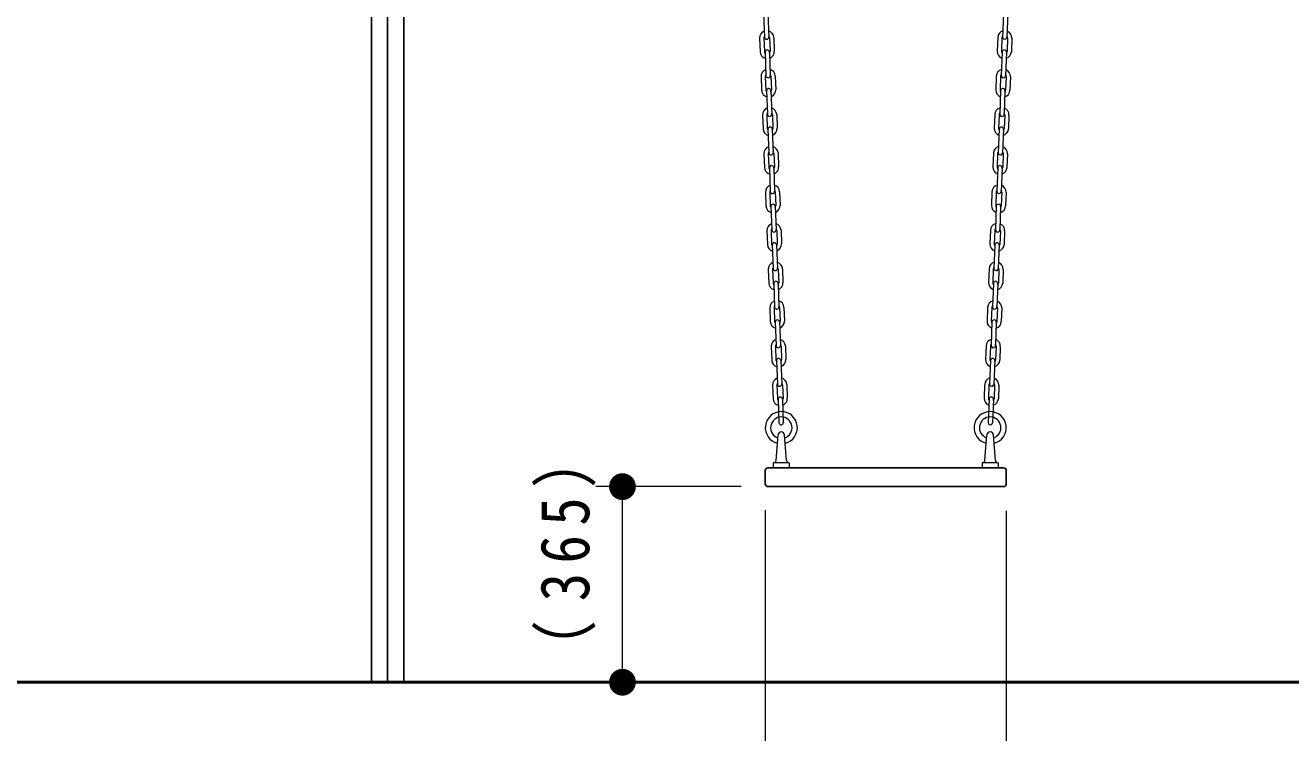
# Model space of a CAD drawing. Units: millimetres on the paper. Extents: x -385 to 0, y -5 to 267.
# Drawn here: x -316.16 to -268.91, y 44.85 to 71.25 of the extents above; entities that cross this region are included whole.
import ezdxf

# ---------------------------------------------------------------- set-up
doc = ezdxf.new("R2010")
doc.units = ezdxf.units.MM
doc.layers.add('LY_1', color=7, linetype='Continuous', lineweight=13)
doc.styles.add('ＭＳ ゴシック', font='')
doc.styles.get('ＭＳ ゴシック').set_extended_font_data('MS Gothic')

# ---------------------------------------------------------------- blocks, each defined once
blk = doc.blocks.new('filled_dot')
at = {"color": 0, "linetype": 'Continuous', "lineweight": -2, "const_width": 1.25}
blk.add_lwpolyline([(-0.625, 0, 1), (0.625, 0, 1)], format="xyb", close=True, dxfattribs=at)

msp = doc.modelspace()

# ---------------------------------------------------------------- linework, layer by layer
at = {"layer": 'LY_1', "lineweight": 25}
for p, q in [((-302.63, 98.935), (-302.63, 46.736)), ((-303.235, 46.736), (-303.235, 94.424)), ((-302.025, 46.736), (-302.025, 94.424)), ((-288.529, 54.636), (-288.529, 54.136)), ((-288.429, 54.736), (-279.731, 54.736)), ((-279.629, 54.736), (-279.731, 54.736)), ((-279.531, 54.636), (-279.531, 54.136)), ((-288.429, 54.036), (-279.631, 54.036))]:
    msp.add_line(p, q, dxfattribs=at)
at = {"layer": 'LY_1'}
for p, q in [((-288.589, 71.688), (-288.556, 70.809)), ((-288.429, 71.694), (-288.396, 70.815)), ((-279.631, 71.694), (-279.664, 70.815)), ((-279.471, 71.688), (-279.504, 70.809)), ((-288.74, 70.777), (-288.721, 70.267)), ((-288.58, 70.783), (-288.561, 70.273)), ((-288.37, 70.791), (-288.351, 70.281)), ((-288.21, 70.797), (-288.191, 70.287)), ((-279.85, 70.797), (-279.869, 70.287)), ((-279.69, 70.791), (-279.709, 70.281)), ((-279.48, 70.783), (-279.499, 70.273)), ((-279.32, 70.777), (-279.34, 70.267)), ((-288.535, 70.249), (-288.502, 69.37)), ((-288.375, 70.255), (-288.342, 69.376)), ((-279.685, 70.255), (-279.718, 69.376)), ((-279.525, 70.249), (-279.558, 69.37)), ((-288.686, 69.338), (-288.667, 68.828)), ((-288.526, 69.344), (-288.507, 68.834)), ((-288.316, 69.352), (-288.297, 68.842)), ((-288.156, 69.358), (-288.137, 68.848)), ((-279.904, 69.358), (-279.923, 68.848)), ((-279.744, 69.352), (-279.763, 68.842)), ((-279.534, 69.344), (-279.553, 68.834)), ((-279.374, 69.338), (-279.394, 68.828)), ((-288.481, 68.81), (-288.448, 67.931)), ((-288.321, 68.816), (-288.288, 67.937)), ((-279.739, 68.816), (-279.772, 67.937)), ((-279.579, 68.81), (-279.612, 67.931)), ((-288.632, 67.899), (-288.613, 67.389)), ((-288.472, 67.905), (-288.453, 67.395)), ((-288.262, 67.913), (-288.243, 67.403)), ((-288.102, 67.919), (-288.083, 67.409)), ((-279.958, 67.919), (-279.977, 67.409)), ((-279.798, 67.913), (-279.817, 67.403)), ((-279.588, 67.905), (-279.607, 67.395)), ((-279.428, 67.899), (-279.448, 67.389)), ((-288.427, 67.371), (-288.394, 66.492)), ((-288.267, 67.377), (-288.234, 66.498)), ((-279.793, 67.377), (-279.826, 66.498)), ((-279.633, 67.371), (-279.666, 66.492)), ((-288.578, 66.46), (-288.559, 65.95)), ((-288.418, 66.466), (-288.399, 65.956)), ((-288.208, 66.474), (-288.189, 65.964)), ((-288.048, 66.48), (-288.029, 65.97)), ((-280.012, 66.48), (-280.031, 65.97)), ((-279.852, 66.474), (-279.871, 65.964)), ((-279.642, 66.466), (-279.661, 65.956)), ((-279.482, 66.46), (-279.502, 65.95)), ((-288.373, 65.932), (-288.34, 65.053)), ((-288.213, 65.938), (-288.18, 65.059)), ((-279.847, 65.938), (-279.88, 65.059)), ((-279.687, 65.932), (-279.72, 65.053)), ((-288.524, 65.021), (-288.505, 64.511)), ((-288.364, 65.027), (-288.345, 64.517)), ((-288.154, 65.035), (-288.135, 64.525)), ((-287.994, 65.041), (-287.975, 64.531)), ((-280.066, 65.041), (-280.085, 64.531)), ((-279.906, 65.035), (-279.925, 64.525)), ((-279.696, 65.027), (-279.715, 64.517)), ((-279.536, 65.021), (-279.555, 64.511)), ((-288.319, 64.493), (-288.286, 63.614)), ((-288.159, 64.499), (-288.126, 63.62)), ((-279.901, 64.499), (-279.934, 63.62)), ((-279.741, 64.493), (-279.774, 63.614)), ((-288.47, 63.582), (-288.451, 63.072)), ((-288.31, 63.588), (-288.291, 63.078)), ((-288.1, 63.596), (-288.081, 63.086)), ((-287.94, 63.602), (-287.921, 63.092)), ((-280.12, 63.602), (-280.139, 63.092)), ((-279.96, 63.596), (-279.979, 63.086)), ((-279.75, 63.588), (-279.769, 63.078)), ((-279.59, 63.582), (-279.609, 63.072)), ((-288.265, 63.054), (-288.232, 62.175)), ((-288.105, 63.06), (-288.072, 62.181)), ((-279.955, 63.06), (-279.988, 62.181)), ((-279.795, 63.054), (-279.828, 62.175)), ((-288.416, 62.143), (-288.397, 61.633)), ((-288.256, 62.149), (-288.237, 61.639)), ((-288.046, 62.157), (-288.027, 61.647)), ((-287.886, 62.163), (-287.867, 61.653)), ((-280.174, 62.163), (-280.193, 61.653)), ((-280.014, 62.157), (-280.033, 61.647)), ((-279.804, 62.149), (-279.823, 61.639)), ((-279.644, 62.143), (-279.663, 61.633)), ((-288.211, 61.615), (-288.178, 60.736)), ((-288.051, 61.621), (-288.018, 60.742)), ((-280.009, 61.621), (-280.042, 60.742)), ((-279.849, 61.615), (-279.882, 60.736)), ((-288.362, 60.704), (-288.343, 60.194)), ((-288.202, 60.71), (-288.183, 60.2)), ((-287.992, 60.718), (-287.973, 60.208)), ((-287.832, 60.724), (-287.813, 60.214)), ((-280.228, 60.724), (-280.247, 60.214)), ((-280.068, 60.718), (-280.087, 60.208)), ((-279.858, 60.71), (-279.877, 60.2)), ((-279.698, 60.704), (-279.717, 60.194)), ((-288.157, 60.176), (-288.124, 59.297)), ((-287.997, 60.182), (-287.964, 59.303)), ((-280.063, 60.182), (-280.096, 59.303)), ((-279.903, 60.176), (-279.936, 59.297)), ((-288.308, 59.265), (-288.289, 58.755)), ((-288.148, 59.271), (-288.129, 58.761)), ((-287.938, 59.279), (-287.919, 58.769)), ((-287.778, 59.285), (-287.759, 58.775)), ((-280.282, 59.285), (-280.301, 58.775)), ((-280.122, 59.279), (-280.141, 58.769)), ((-279.912, 59.271), (-279.931, 58.761)), ((-279.752, 59.265), (-279.771, 58.755)), ((-288.103, 58.737), (-288.07, 57.858)), ((-287.943, 58.743), (-287.91, 57.864)), ((-280.117, 58.743), (-280.15, 57.864)), ((-279.957, 58.737), (-279.99, 57.858)), ((-288.254, 57.826), (-288.235, 57.316)), ((-288.094, 57.832), (-288.075, 57.322)), ((-287.884, 57.84), (-287.865, 57.33)), ((-287.724, 57.846), (-287.705, 57.336)), ((-280.336, 57.846), (-280.355, 57.336)), ((-280.176, 57.84), (-280.195, 57.33)), ((-279.966, 57.832), (-279.985, 57.322)), ((-279.806, 57.826), (-279.825, 57.316)), ((-288.049, 57.298), (-288.016, 56.419)), ((-287.889, 57.304), (-287.856, 56.425)), ((-280.171, 57.304), (-280.204, 56.425)), ((-280.011, 57.298), (-280.044, 56.419)), ((-288.125, 55.009), (-288.051, 55.965)), ((-287.737, 55.009), (-287.811, 55.965)), ((-280.325, 55.009), (-280.251, 55.965)), ((-279.937, 55.009), (-280.011, 55.965)), ((-288.231, 54.912), (-288.231, 54.76)), ((-288.207, 54.936), (-287.655, 54.936)), ((-287.631, 54.912), (-287.631, 54.76)), ((-280.431, 54.912), (-280.431, 54.76)), ((-280.407, 54.936), (-279.855, 54.936)), ((-279.831, 54.912), (-279.831, 54.76)), ((-289.429, 54.036), (-294.861, 54.036)), ((-293.861, 46.736), (-293.861, 54.036)), ((-288.529, 53.156), (-288.529, 36.896)), ((-279.531, 53.136), (-279.531, 36.896))]:
    msp.add_line(p, q, dxfattribs=at)
at = {"layer": 'LY_1', "lineweight": 50}
msp.add_line((-364.93, 46.736), (-228.58, 46.736), dxfattribs=at)
at = {"layer": 'LY_1'}
for centre, radius, start, end in [((-288.475, 70.787), 0.265, 109.7191, 182.1482), ((-288.475, 70.787), 0.265, 2.1482, 74.5772), ((-279.585, 70.787), 0.265, 105.4228, 177.8518), ((-279.585, 70.787), 0.265, 357.8518, 70.2809), ((-288.475, 70.787), 0.105, 141.7806, 182.1482), ((-288.476, 70.812), 0.08, 182.1482, 2.1482), ((-288.475, 70.787), 0.105, 2.1482, 42.5157), ((-279.585, 70.787), 0.105, 137.4843, 177.8518), ((-279.584, 70.812), 0.08, 177.8518, 357.8518), ((-279.585, 70.787), 0.105, 357.8518, 38.2194), ((-288.456, 70.277), 0.265, 182.1482, 254.5772), ((-288.456, 70.277), 0.105, 182.1482, 222.5157), ((-288.455, 70.252), 0.08, 2.1482, 182.1482), ((-288.456, 70.277), 0.105, 321.7806, 2.1482), ((-288.456, 70.277), 0.265, 289.7191, 2.1482), ((-279.604, 70.277), 0.265, 177.8518, 250.2809), ((-279.604, 70.277), 0.105, 177.8518, 218.2194), ((-279.605, 70.252), 0.08, 357.8518, 177.8518), ((-279.604, 70.277), 0.265, 285.4228, 357.8518), ((-279.604, 70.277), 0.105, 317.4842, 357.8518), ((-288.421, 69.348), 0.265, 109.7191, 182.1482), ((-288.421, 69.348), 0.265, 2.1482, 74.5772), ((-279.639, 69.348), 0.265, 105.4228, 177.8518), ((-279.639, 69.348), 0.265, 357.8518, 70.2809), ((-288.421, 69.348), 0.105, 141.7806, 182.1482), ((-288.422, 69.373), 0.08, 182.1482, 2.1482), ((-288.421, 69.348), 0.105, 2.1482, 42.5157), ((-279.639, 69.348), 0.105, 137.4843, 177.8518), ((-279.638, 69.373), 0.08, 177.8518, 357.8518), ((-279.639, 69.348), 0.105, 357.8518, 38.2194), ((-288.402, 68.838), 0.265, 182.1482, 254.5772), ((-288.402, 68.838), 0.105, 182.1482, 222.5157), ((-288.401, 68.813), 0.08, 2.1482, 182.1482), ((-288.402, 68.838), 0.105, 321.7806, 2.1482), ((-288.402, 68.838), 0.265, 289.7191, 2.1482), ((-279.658, 68.838), 0.265, 177.8518, 250.2809), ((-279.658, 68.838), 0.105, 177.8518, 218.2194), ((-279.659, 68.813), 0.08, 357.8518, 177.8518), ((-279.658, 68.838), 0.265, 285.4228, 357.8518), ((-279.658, 68.838), 0.105, 317.4842, 357.8518), ((-288.367, 67.909), 0.265, 109.7191, 182.1482), ((-288.367, 67.909), 0.265, 2.1482, 74.5772), ((-279.693, 67.909), 0.265, 105.4228, 177.8518), ((-279.693, 67.909), 0.265, 357.8518, 70.2809), ((-288.367, 67.909), 0.105, 141.7806, 182.1482), ((-288.368, 67.934), 0.08, 182.1482, 2.1482), ((-288.367, 67.909), 0.105, 2.1482, 42.5157), ((-279.693, 67.909), 0.105, 137.4843, 177.8518), ((-279.692, 67.934), 0.08, 177.8518, 357.8518), ((-279.693, 67.909), 0.105, 357.8518, 38.2194), ((-288.348, 67.399), 0.265, 182.1482, 254.5772), ((-288.348, 67.399), 0.105, 182.1482, 222.5157), ((-288.347, 67.374), 0.08, 2.1482, 182.1482), ((-288.348, 67.399), 0.105, 321.7806, 2.1482), ((-288.348, 67.399), 0.265, 289.7191, 2.1482), ((-279.712, 67.399), 0.265, 177.8518, 250.2809), ((-279.712, 67.399), 0.105, 177.8518, 218.2194), ((-279.713, 67.374), 0.08, 357.8518, 177.8518), ((-279.712, 67.399), 0.265, 285.4228, 357.8518), ((-279.712, 67.399), 0.105, 317.4842, 357.8518), ((-288.313, 66.47), 0.265, 109.7191, 182.1482), ((-288.313, 66.47), 0.265, 2.1482, 74.5772), ((-279.747, 66.47), 0.265, 105.4228, 177.8518), ((-279.747, 66.47), 0.265, 357.8518, 70.2809), ((-288.313, 66.47), 0.105, 141.7806, 182.1482), ((-288.314, 66.495), 0.08, 182.1482, 2.1482), ((-288.313, 66.47), 0.105, 2.1482, 42.5157), ((-279.747, 66.47), 0.105, 137.4843, 177.8518), ((-279.746, 66.495), 0.08, 177.8518, 357.8518), ((-279.747, 66.47), 0.105, 357.8518, 38.2194), ((-288.294, 65.96), 0.265, 182.1482, 254.5772), ((-288.294, 65.96), 0.105, 182.1482, 222.5157), ((-288.293, 65.935), 0.08, 2.1482, 182.1482), ((-288.294, 65.96), 0.105, 321.7806, 2.1482), ((-288.294, 65.96), 0.265, 289.7191, 2.1482), ((-279.766, 65.96), 0.265, 177.8518, 250.2809), ((-279.766, 65.96), 0.105, 177.8518, 218.2194), ((-279.767, 65.935), 0.08, 357.8518, 177.8518), ((-279.766, 65.96), 0.265, 285.4228, 357.8518), ((-279.766, 65.96), 0.105, 317.4842, 357.8518), ((-288.259, 65.031), 0.265, 109.7191, 182.1482), ((-288.259, 65.031), 0.265, 2.1482, 74.5772), ((-279.801, 65.031), 0.265, 105.4228, 177.8518), ((-279.801, 65.031), 0.265, 357.8518, 70.2809), ((-288.259, 65.031), 0.105, 141.7806, 182.1482), ((-288.26, 65.056), 0.08, 182.1482, 2.1482), ((-288.259, 65.031), 0.105, 2.1482, 42.5157), ((-279.801, 65.031), 0.105, 137.4843, 177.8518), ((-279.8, 65.056), 0.08, 177.8518, 357.8518), ((-279.801, 65.031), 0.105, 357.8518, 38.2194), ((-288.24, 64.521), 0.265, 182.1482, 254.5772), ((-288.24, 64.521), 0.105, 182.1482, 222.5157), ((-288.239, 64.496), 0.08, 2.1482, 182.1482), ((-288.24, 64.521), 0.105, 321.7806, 2.1482), ((-288.24, 64.521), 0.265, 289.7191, 2.1482), ((-279.82, 64.521), 0.265, 177.8518, 250.2809), ((-279.82, 64.521), 0.105, 177.8518, 218.2194), ((-279.821, 64.496), 0.08, 357.8518, 177.8518), ((-279.82, 64.521), 0.265, 285.4228, 357.8518), ((-279.82, 64.521), 0.105, 317.4842, 357.8518), ((-288.205, 63.592), 0.265, 109.7191, 182.1482), ((-288.205, 63.592), 0.265, 2.1482, 74.5772), ((-279.855, 63.592), 0.265, 105.4228, 177.8518), ((-279.855, 63.592), 0.265, 357.8518, 70.2809), ((-288.205, 63.592), 0.105, 141.7806, 182.1482), ((-288.206, 63.617), 0.08, 182.1482, 2.1482), ((-288.205, 63.592), 0.105, 2.1482, 42.5157), ((-279.855, 63.592), 0.105, 137.4843, 177.8518), ((-279.854, 63.617), 0.08, 177.8518, 357.8518), ((-279.855, 63.592), 0.105, 357.8518, 38.2194), ((-288.186, 63.082), 0.265, 182.1482, 254.5772), ((-288.186, 63.082), 0.105, 182.1482, 222.5157), ((-288.185, 63.057), 0.08, 2.1482, 182.1482), ((-288.186, 63.082), 0.105, 321.7806, 2.1482), ((-288.186, 63.082), 0.265, 289.7191, 2.1482), ((-279.874, 63.082), 0.265, 177.8518, 250.2809), ((-279.874, 63.082), 0.105, 177.8518, 218.2194), ((-279.875, 63.057), 0.08, 357.8518, 177.8518), ((-279.874, 63.082), 0.265, 285.4228, 357.8518), ((-279.874, 63.082), 0.105, 317.4842, 357.8518), ((-288.151, 62.153), 0.265, 109.7191, 182.1482), ((-288.151, 62.153), 0.265, 2.1482, 74.5772), ((-279.909, 62.153), 0.265, 105.4228, 177.8518), ((-279.909, 62.153), 0.265, 357.8518, 70.2809), ((-288.151, 62.153), 0.105, 141.7806, 182.1482), ((-288.152, 62.178), 0.08, 182.1482, 2.1482), ((-288.151, 62.153), 0.105, 2.1482, 42.5157), ((-279.909, 62.153), 0.105, 137.4843, 177.8518), ((-279.908, 62.178), 0.08, 177.8518, 357.8518), ((-279.909, 62.153), 0.105, 357.8518, 38.2194), ((-288.132, 61.643), 0.265, 182.1482, 254.5772), ((-288.132, 61.643), 0.105, 182.1482, 222.5157), ((-288.131, 61.618), 0.08, 2.1482, 182.1482), ((-288.132, 61.643), 0.105, 321.7806, 2.1482), ((-288.132, 61.643), 0.265, 289.7191, 2.1482), ((-279.928, 61.643), 0.265, 177.8518, 250.2809), ((-279.928, 61.643), 0.105, 177.8518, 218.2194), ((-279.929, 61.618), 0.08, 357.8518, 177.8518), ((-279.928, 61.643), 0.265, 285.4228, 357.8518), ((-279.928, 61.643), 0.105, 317.4842, 357.8518), ((-288.097, 60.714), 0.265, 109.7191, 182.1482), ((-288.097, 60.714), 0.265, 2.1482, 74.5772), ((-279.963, 60.714), 0.265, 105.4228, 177.8518), ((-279.963, 60.714), 0.265, 357.8518, 70.2809), ((-288.097, 60.714), 0.105, 141.7806, 182.1482), ((-288.098, 60.739), 0.08, 182.1482, 2.1482), ((-288.097, 60.714), 0.105, 2.1482, 42.5157), ((-279.963, 60.714), 0.105, 137.4843, 177.8518), ((-279.962, 60.739), 0.08, 177.8518, 357.8518), ((-279.963, 60.714), 0.105, 357.8518, 38.2194), ((-288.078, 60.204), 0.265, 182.1482, 254.5772), ((-288.078, 60.204), 0.105, 182.1482, 222.5157), ((-288.077, 60.179), 0.08, 2.1482, 182.1482), ((-288.078, 60.204), 0.105, 321.7806, 2.1482), ((-288.078, 60.204), 0.265, 289.7191, 2.1482), ((-279.982, 60.204), 0.265, 177.8518, 250.2809), ((-279.982, 60.204), 0.105, 177.8518, 218.2194), ((-279.983, 60.179), 0.08, 357.8518, 177.8518), ((-279.982, 60.204), 0.265, 285.4228, 357.8518), ((-279.982, 60.204), 0.105, 317.4842, 357.8518), ((-288.043, 59.275), 0.265, 109.7191, 182.1482), ((-288.043, 59.275), 0.105, 141.7806, 182.1482), ((-288.044, 59.3), 0.08, 182.1482, 2.1482), ((-288.043, 59.275), 0.265, 2.1482, 74.5772), ((-288.043, 59.275), 0.105, 2.1482, 42.5157), ((-280.017, 59.275), 0.265, 105.4228, 177.8518), ((-280.017, 59.275), 0.105, 137.4843, 177.8518), ((-280.016, 59.3), 0.08, 177.8518, 357.8518), ((-280.017, 59.275), 0.105, 357.8518, 38.2194), ((-280.017, 59.275), 0.265, 357.8518, 70.2809), ((-288.024, 58.765), 0.265, 182.1482, 254.5772), ((-288.024, 58.765), 0.105, 182.1482, 222.5157), ((-288.023, 58.74), 0.08, 2.1482, 182.1482), ((-288.024, 58.765), 0.105, 321.7806, 2.1482), ((-288.024, 58.765), 0.265, 289.7191, 2.1482), ((-280.036, 58.765), 0.265, 177.8518, 250.2809), ((-280.036, 58.765), 0.105, 177.8518, 218.2194), ((-280.037, 58.74), 0.08, 357.8518, 177.8518), ((-280.036, 58.765), 0.265, 285.4228, 357.8518), ((-280.036, 58.765), 0.105, 317.4842, 357.8518), ((-287.989, 57.836), 0.265, 109.7191, 182.1482), ((-287.989, 57.836), 0.105, 141.7806, 182.1482), ((-287.99, 57.861), 0.08, 182.1482, 2.1482), ((-287.989, 57.836), 0.265, 2.1482, 74.5772), ((-287.989, 57.836), 0.105, 2.1482, 42.5157), ((-280.071, 57.836), 0.265, 105.4228, 177.8518), ((-280.071, 57.836), 0.105, 137.4843, 177.8518), ((-280.07, 57.861), 0.08, 177.8518, 357.8518), ((-280.071, 57.836), 0.105, 357.8518, 38.2194), ((-280.071, 57.836), 0.265, 357.8518, 70.2809), ((-287.97, 57.326), 0.265, 182.1482, 254.5772), ((-287.97, 57.326), 0.105, 182.1482, 222.5157), ((-287.969, 57.301), 0.08, 2.1482, 182.1482), ((-287.97, 57.326), 0.105, 321.7806, 2.1482), ((-287.97, 57.326), 0.265, 289.7191, 2.1482), ((-280.09, 57.326), 0.265, 177.8518, 250.2809), ((-280.09, 57.326), 0.105, 177.8518, 218.2194), ((-280.091, 57.301), 0.08, 357.8518, 177.8518), ((-280.09, 57.326), 0.265, 285.4228, 357.8518), ((-280.09, 57.326), 0.105, 317.4842, 357.8518), ((-287.929, 56.236), 0.6, 283.8846, 256.1154), ((-280.131, 56.236), 0.6, 283.8846, 256.1154), ((-287.929, 56.236), 0.4, 288.6765, 251.3235), ((-287.936, 56.422), 0.08, 182.1482, 2.1482), ((-280.131, 56.236), 0.4, 288.6765, 251.3235), ((-280.124, 56.422), 0.08, 177.8518, 357.8518), ((-287.931, 55.956), 0.12, 4.4642, 175.5358), ((-280.131, 55.956), 0.12, 4.4642, 175.5358), ((-288.207, 54.912), 0.024, 90, 180), ((-288.205, 55.016), 0.08, 270, 355.5358), ((-287.657, 55.016), 0.08, 184.4642, 270), ((-287.655, 54.912), 0.024, 0, 90), ((-280.407, 54.912), 0.024, 90, 180), ((-280.405, 55.016), 0.08, 270, 355.5358), ((-279.857, 55.016), 0.08, 184.4642, 270), ((-279.855, 54.912), 0.024, 0, 90), ((-288.207, 54.76), 0.024, 180, 270), ((-287.655, 54.76), 0.024, 270, 0), ((-280.407, 54.76), 0.024, 180, 270), ((-279.855, 54.76), 0.024, 270, 0)]:
    msp.add_arc(centre, radius, start, end, dxfattribs=at)
at = {"layer": 'LY_1', "lineweight": 25}
for centre, start, end in [((-288.429, 54.636), 90, 180), ((-279.631, 54.636), 0, 90), ((-288.429, 54.136), 180, 270), ((-279.631, 54.136), 270, 0)]:
    msp.add_arc(centre, 0.1, start, end, dxfattribs=at)

# ---------------------------------------------------------------- block references
at = {"layer": 'LY_1', "xscale": 0.4, "yscale": 0.4}
for p, rotation in [((-293.861, 54.036), 270), ((-293.861, 46.736), 90)]:
    msp.add_blockref('filled_dot', p, dxfattribs=dict(at, rotation=rotation))

# ---------------------------------------------------------------- texts
at = {"layer": 'LY_1', "insert": (-294.861, 51.871), "char_height": 1.833, "attachment_point": 8, "rotation": 90, "style": 'ＭＳ ゴシック'}
msp.add_mtext('\\T1.33;\\W0.85;（365）', dxfattribs=at)

doc.saveas('drawing.dxf')
